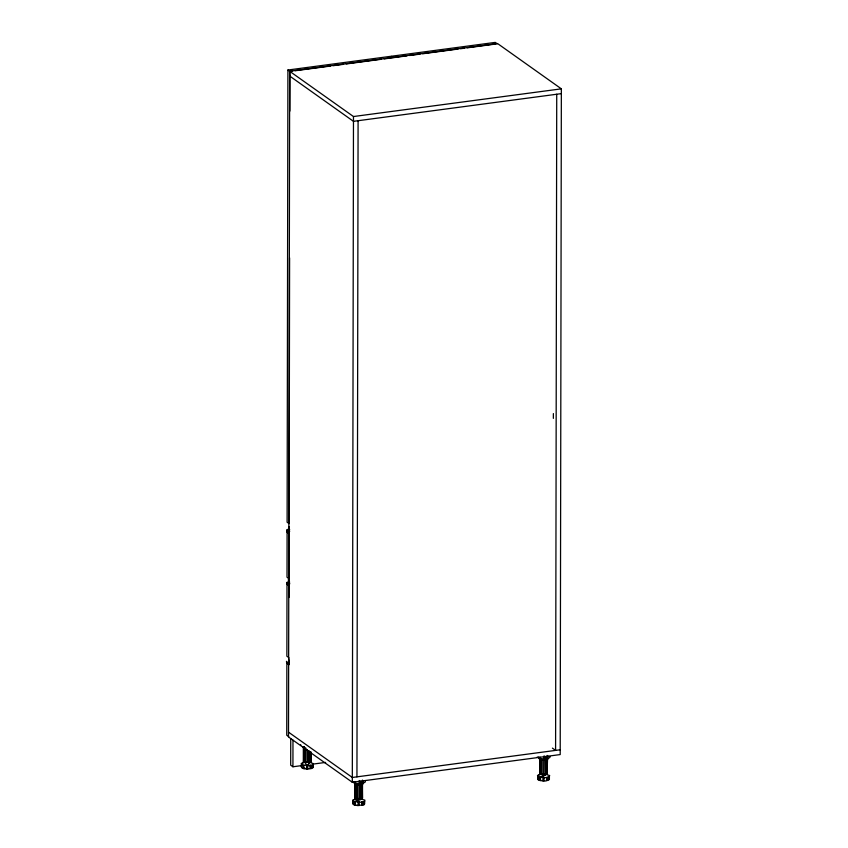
<?xml version="1.0" encoding="UTF-8"?>
<svg xmlns="http://www.w3.org/2000/svg" width="848" height="848" viewBox="0 0 848 848"><rect width="100%" height="100%" fill="white"/><g stroke="black" fill="none" stroke-linecap="round" stroke-linejoin="round"><path stroke-width="1.27" d="M288.882 664.758L286.857 663.316L286.741 735.227L288.755 736.658M288.998 597.522L289.02 585.756L286.995 584.314L286.878 656.225L288.892 657.656M287.101 531.961L287.016 577.223L289.03 578.654L289.115 533.392C286.264 533.752 285.447 527.88 289.677 529.576M384.176 58.904L393.345 57.675L391.331 56.244L287.907 70.024L287.112 522.198L289.126 523.629L289.592 257.877M289.846 111.12L289.921 71.455L292.539 71.105M290.737 738.555L290.694 765.182L292.931 766.772L302.079 765.553M292.931 766.772L292.973 740.134M301.422 764.228L301.188 766.825M301.602 764.578L301.612 767.673L303.033 768.458L305.047 768.246L303.828 768.67L303.828 765.617L303.033 765.394L303.033 768.458M303.87 761.79L303.33 761.377L303.351 746.569L303.902 746.993L303.87 761.79L304.761 762.182L304.782 747.385M303.658 761.843L303.616 746.579M308.895 750.787L308.873 762.479L304.538 762.235L304.57 747.427M305.842 762.49L305.916 748.116M303.828 768.67L306.616 769.019L306.669 765.384L307.718 765.394L307.676 769.019L310.506 768.733L310.516 765.67L311.343 765.468L311.333 768.532L312.583 768.224L313.113 764.366L313.103 767.419L313.421 766.942M307.411 762.5L307.389 749.59M308.873 762.479L308.746 750.713M311.004 752.229L310.983 761.811L310.145 762.214L310.008 751.741M310.188 765.023L310.177 768.076L311.333 768.532M310.145 762.214L310.167 751.816M310.983 761.811L310.739 752.695M310.718 761.79L310.94 753.077M311.248 761.334L311.269 752.24M352.312 782.269L288.5 736.965L289.666 71.221L497.543 43.534L561.355 88.839L560.199 754.572L352.312 782.269L353.478 116.536L287.907 70.024M355.757 804.593L354.528 805.017L354.538 801.964L355.333 802.176L355.323 805.24L358.121 805.579L358.163 805.006L362.011 805.293L362.022 802.24L362.838 802.038L362.838 805.091L364.078 804.784L364.608 800.925L364.608 803.978L364.152 803.067M354.856 783.128L356.287 783.944L356.255 798.752L354.824 797.936L355.111 783.149M355.164 798.403L355.185 781.962M355.376 798.36L355.407 781.92M360.379 799.039L360.4 782.609L360.379 799.039L356.043 798.795L356.287 783.944M356.372 798.244L356.361 800.788L360.358 799.812M356.944 776.853L358.089 120.713M357.347 799.06L357.411 784.167L358.937 784.262L358.863 799.145M358.121 805.579L358.163 801.943L359.223 801.954L359.17 805.589M359.934 780.944L359.934 783.499L359.266 783.054L359.276 780.499M362.509 781.93L362.478 798.371L361.64 798.774L361.524 782.269L360.252 782.534M361.64 798.774L361.524 782.269M362.478 798.371L362.244 781.92M362.774 783.096L362.244 783.552L362.774 783.605L362.382 780.065M359.266 783.054L363.039 783.054L363.039 780.51M537.706 776.164L537.696 779.227L538.3 778.358M537.876 776.524L537.876 779.588L539.307 780.404L540.536 779.969L540.536 776.916M539.307 780.404L539.317 777.34L540.112 777.563L540.102 780.616L545.55 780.987L546.79 780.679L546.801 777.616L547.628 777.415L547.617 780.478L546.462 780.022M539.635 758.515L541.066 759.331L541.035 774.129L539.614 773.312L539.9 758.525M539.943 773.779L539.964 757.349M540.155 773.736L540.187 757.306M547.024 759.448L543.674 760.232L540.844 759.882L541.066 759.331M541.035 774.129L542.126 774.436L542.201 759.554L543.716 759.638L543.642 774.521L545.158 774.425L545.031 757.921L546.303 757.646L546.271 774.086L547.257 773.758L547.161 755.451M542.9 780.955L542.943 777.33L544.003 777.34L543.95 780.966M544.723 756.331L544.713 758.875L544.056 758.43L544.056 755.886M546.43 774.15L546.451 757.72M547.257 773.758L547.024 757.306M547.002 773.736L547.564 758.483L546.133 757.667M550.108 756.533L549.79 757.582L547.819 758.441L547.829 755.897M553.362 418.382L553.373 413.58M556.733 94.245L555.588 750.395L552.398 748.127M286.995 584.314C286.719 581.474 286.327 582.64 288.755 585.109C287.133 568.33 291.733 589.413 287.949 585.003M286.857 663.316C284.907 655.833 291.256 673.111 288.765 658.419M306.669 765.384L306.616 765.956L307.718 765.394M306.616 769.019L307.718 768.458L307.676 769.019M358.163 801.943L358.121 802.515L359.223 801.954M542.943 777.33L543.96 777.913M544.628 774.054L542.603 774.054L541.999 776.503L545.137 775.199L546.197 773.397M304.676 761.472L306.319 764.663L308.343 764.652L308.852 763.253M308.343 764.652L309.753 761.663M303.891 746.622L303.351 747.077L304.57 747.936M357.411 784.167L356.065 783.987M358.937 784.262L362.509 783.563M355.365 797.48L354.824 797.936M362.223 798.36L362.425 797.438M542.201 759.554L540.844 759.373M543.716 759.638L547.289 758.949M540.144 772.857L539.614 773.312M542.126 774.436L543.695 774.447M362.085 784.453L362.668 783.658M302.026 763.348L302.577 763.073M353.531 799.918L354.082 799.632M353.521 802.971L352.916 803.84C353.828 796.495 351.273 804.985 354.528 805.017M538.31 775.295L538.862 775.019M547.617 780.478L549.175 779.683L549.387 776.312L549.387 779.365L548.932 778.453M308.725 762.416L309.997 762.14M362.446 782.63L361.354 782.28M540.844 759.882L539.9 759.034M360.22 798.975L361.492 798.71M546.271 774.086L545.158 774.425M353.754 781.612L352.312 781.814A6.604 2.046 0.1 0 1 352.249 781.284M355.174 782.577L353.743 782.778A6.604 2.046 0.1 0 0 359.934 783.499M537.091 757.2L538.533 756.999L539.964 757.953L538.522 758.154A6.604 2.046 0.1 0 0 544.713 758.875M544.056 758.43L547.819 758.441M295.157 70.755L330.508 66.049M333.126 65.699L343.599 64.31M346.217 63.96L381.558 59.243M406.945 55.862L393.854 57.611L391.84 56.18L495.264 42.4L497.288 43.831M409.563 55.512L420.046 54.124M422.664 53.774L458.005 49.067M460.623 48.718L464.556 48.188M467.174 47.838L495.974 44.001M353.478 116.536L561.355 88.839M561.344 93.63L353.468 121.328L289.656 76.023M288.044 532.629L289.062 533.328L288.988 526.788L288.892 532.692L287.101 531.42L289.762 531.177M286.963 582.3L289.592 581.951M287.048 583.89L289.666 583.541M313.855 763.984L325.621 762.416M560.199 749.78L352.323 777.468L288.511 732.163M305.418 762.193L301.199 763.518L301.835 764.811L309.276 765.723L312.583 764.907L313.421 763.624L309.403 762.225M541.702 774.139L537.484 775.464L538.12 776.757L545.55 777.669L548.868 776.853L549.705 775.57L544.702 774.054M356.923 798.752L352.704 800.077L353.34 801.381L360.771 802.282L364.089 801.477L364.926 800.183L359.923 798.668M542.508 775.104L545.137 775.199L542.603 774.054M547.564 758.483L547.225 758.525M303.605 760.9L303.33 761.377M355.111 783.658L357.368 784.76L362.244 784.061M357.305 798.403L359.181 798.731L356.171 800.586M362.838 802.038L361.683 801.583L361.683 804.646L362.838 805.091M286.984 529.809L287.101 531.42M362.774 783.17A4.229 1.304 0.1 0 1 359.223 784.919A4.229 1.304 0.1 0 1 354.644 783.404M362.255 782.354A4.229 1.304 0.1 0 1 359.223 784.411L357.072 784.305A4.229 1.304 0.1 0 1 354.973 782.566M365.329 781.146A6.604 2.046 0.1 0 1 363.039 783.054M547.034 757.741A4.229 1.304 0.1 0 1 547.448 759.045A4.229 1.304 0.1 0 1 544.013 759.797L541.851 759.681A4.229 1.304 0.1 0 1 539.752 757.953M547.554 758.547A4.229 1.304 0.1 0 1 544.003 760.306A4.229 1.304 0.1 0 1 539.423 758.78M303.881 747.819A4.229 1.304 0.1 0 1 303.149 746.844M303.881 747.3A4.229 1.304 0.1 0 1 303.107 746.675M300.807 745.254A6.604 2.046 0.1 0 1 300.743 744.724"/></g></svg>
